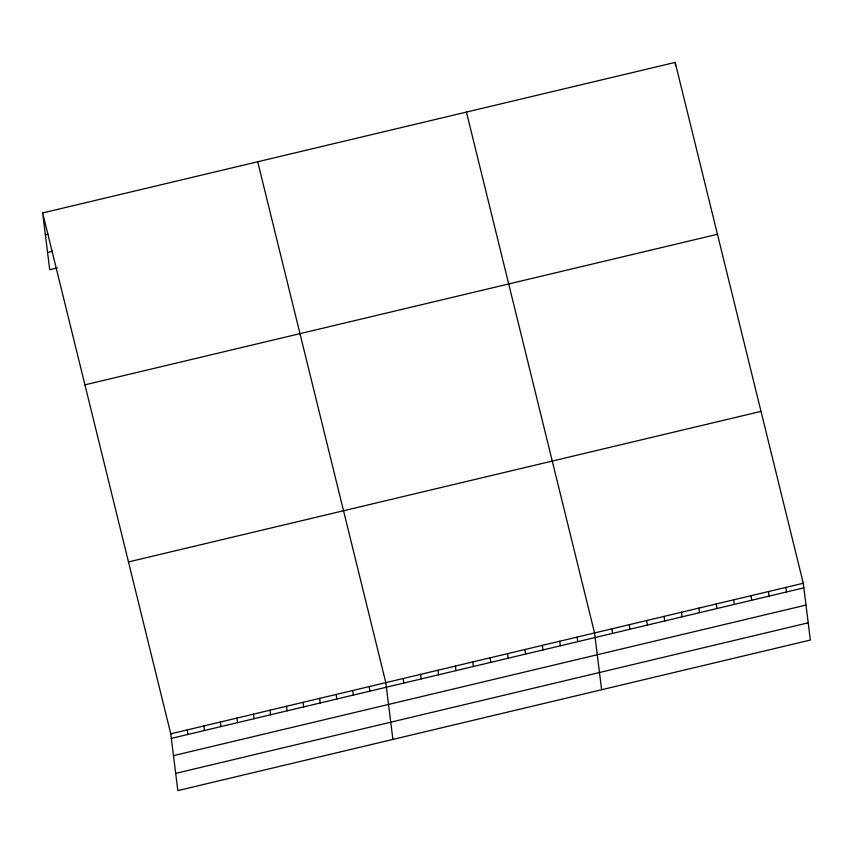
<?xml version="1.0" encoding="UTF-8"?>
<svg xmlns="http://www.w3.org/2000/svg" width="853" height="853" viewBox="0 0 853 853"><rect width="100%" height="100%" fill="white"/><g stroke="black" fill="none" stroke-linecap="round" stroke-linejoin="round"><path stroke-width="1.28" d="M42.65 212.951L675.171 62.397L803.281 583.26L810.35 640.049L177.829 790.603L170.76 733.825L42.65 212.951L49.719 269.74L57.354 267.917M45.369 234.767L47.907 234.159M47.576 252.509L52.662 251.294M84.927 384.842L717.448 234.276M128.483 561.935L761.004 411.381M170.76 733.825L803.281 583.26M171.336 738.399L803.846 587.845M173.479 755.63L805.989 605.076M175.686 773.383L808.207 622.818M466.431 112.084L594.552 632.947L601.621 689.736M257.702 161.761L385.812 682.635L392.892 739.412M785.88 587.408L786.455 591.982M768.489 591.545L769.065 596.13M751.098 595.682L751.664 600.267M675.171 62.397L675.597 65.83M733.697 599.83L734.273 604.404M716.307 603.967L716.872 608.552M698.916 608.104L699.481 612.689M681.515 612.241L682.091 616.826M664.124 616.388L664.69 620.973M646.734 620.526L647.299 625.11M629.333 624.663L629.909 629.247M611.942 628.81L612.507 633.395M577.15 637.084L577.726 641.669M559.76 641.232L560.325 645.806M542.369 645.369L542.934 649.954M524.968 649.506L525.544 654.091M507.578 653.654L508.143 658.228M490.176 657.791L490.752 662.376M472.786 661.928L473.362 666.513M455.395 666.065L455.96 670.65M437.994 670.213L438.57 674.798M420.604 674.35L421.179 678.935M403.213 678.487L403.778 683.072M369.274 686.569L369.839 691.154M352.726 690.503L353.302 695.088M336.189 694.449L336.754 699.023M319.64 698.383L320.216 702.968M303.103 702.318L303.679 706.902M286.555 706.263L287.13 710.837M270.017 710.197L270.593 714.782M253.48 714.132L254.045 718.716M236.931 718.066L237.507 722.651M220.394 722.011L220.959 726.596M203.846 725.946L204.421 730.531M187.308 729.88L187.873 734.465"/></g></svg>
